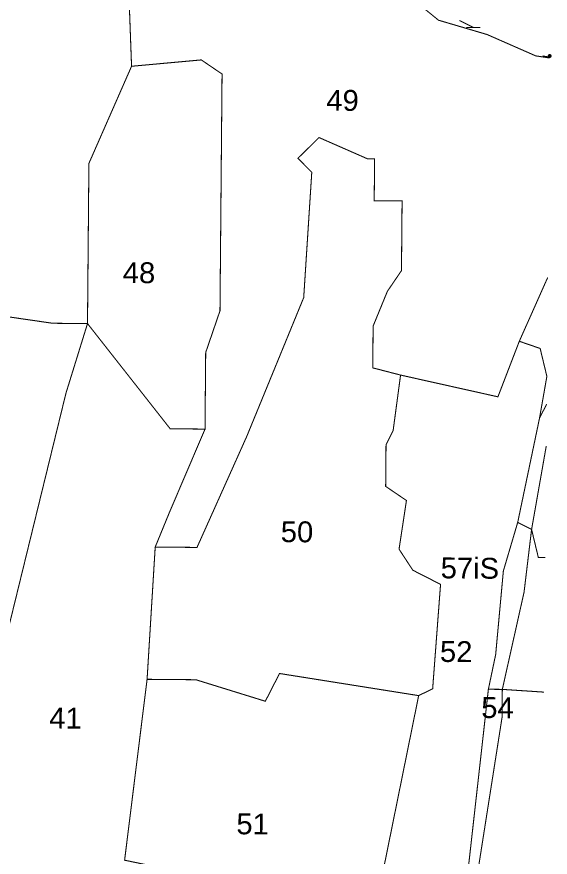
# Model space of a CAD drawing. Header units: metres. Extents: x 266684 to 275933, y 2060666 to 2074564.
# Drawn here: x 275594.8 to 275900.9, y 2070425.4 to 2070907.9 of the extents above; entities that cross this region are included whole.
import ezdxf

# ---------------------------------------------------------------- set-up
doc = ezdxf.new("R2010")
doc.units = ezdxf.units.M
for name, color, linetype in [('SURVEY NO.', 7, 'Continuous'), ('SURVEY PLOT BOUNDARY', 35, 'Continuous'), ('VILLAGE BOUNDARY', 212, 'Continuous')]:
    doc.layers.add(name, color=color, linetype=linetype)
doc.styles.add('PDF Arial', font='arial.ttf')

# ---------------------------------------------------------------- blocks, each defined once
blk = doc.blocks.new('ERSUJATA')
at = {"layer": 'SURVEY NO.', "color": 40, "lineweight": 50, "true_color": 0xffaa00}
blk.add_point((275900.59, 2070885.4), dxfattribs=at)
at = {"layer": 'SURVEY PLOT BOUNDARY', "lineweight": 18, "const_width": 0.6}
for points in [[(275856.34, 2070397.98), (275873.28, 2070505.79), (275873.42, 2070521.78), (275897.39, 2070520.2), (275873.42, 2070521.78), (275885.9, 2070577.65), (275890.21, 2070613.6), (275894.07, 2070597.57), (275898.07, 2070597.53), (275894.07, 2070597.57), (275890.21, 2070613.6), (275898.63, 2070661.5), (275890.21, 2070613.6), (275882.25, 2070617.67), (275894.77, 2070677.53), (275898.84, 2070685.49), (275894.77, 2070677.53), (275898.98, 2070701.49), (275895.12, 2070717.51), (275883.16, 2070721.62), (275899.47, 2070758.26), (275883.16, 2070721.62), (275870.89, 2070689.74), (275815.03, 2070702.22), (275799.08, 2070706.36), (275799.28, 2070730.35), (275807.45, 2070750.27), (275815.55, 2070762.19), (275815.9, 2070802.17), (275799.91, 2070802.31), (275800.12, 2070826.3), (275796.13, 2070826.34), (275768.25, 2070838.58), (275756.15, 2070826.69), (275764.08, 2070818.62), (275759.45, 2070746.69), (275726.77, 2070667.01), (275698.23, 2070603.28), (275674.24, 2070603.49), (275682.41, 2070623.41), (275702.82, 2070671.21), (275703.21, 2070715.19), (275711.41, 2070739.11), (275712.6, 2070875.05), (275700.68, 2070883.15), (275660.67, 2070879.5), (275657.44, 2070967.49)], [(275816.95, 2070922.12), (275836.8, 2070905.95), (275864.71, 2070897.71), (275892.59, 2070885.47), (275900.58, 2070884.26), (275892.59, 2070885.47), (275864.71, 2070897.71), (275836.8, 2070905.95), (275816.95, 2070922.12)]]:
    blk.add_lwpolyline(points, dxfattribs=at)
for points in [[(275657.47, 2070971.49), (275657.44, 2070967.49), (275660.67, 2070879.5), (275636.19, 2070823.74), (275635.39, 2070731.78), (275615.4, 2070731.96), (275527.56, 2070744.72), (275528.02, 2070796.69), (275512.9, 2070896.79), (275509.36, 2070948.8), (275529.87, 2071008.59), (275533.94, 2071016.56)], [(275702.82, 2070671.21), (275682.83, 2070671.39), (275635.39, 2070731.78), (275636.19, 2070823.74), (275660.67, 2070879.5), (275700.68, 2070883.15), (275712.6, 2070875.05), (275711.41, 2070739.11), (275703.21, 2070715.19)], [(275815.03, 2070702.22), (275810.75, 2070670.27), (275806.69, 2070662.31), (275806.48, 2070638.32), (275818.4, 2070630.22), (275814.16, 2070602.27), (275822.05, 2070590.2), (275837.97, 2070582.07), (275833.44, 2070522.13), (275825.41, 2070518.2), (275745.57, 2070530.9), (275737.43, 2070514.97), (275697.56, 2070527.32), (275669.58, 2070527.56), (275674.24, 2070603.49), (275698.23, 2070603.28), (275726.77, 2070667.01), (275759.45, 2070746.69), (275764.08, 2070818.62), (275756.15, 2070826.69), (275768.25, 2070838.58), (275796.13, 2070826.34), (275800.12, 2070826.3), (275799.91, 2070802.31), (275815.9, 2070802.17), (275815.73, 2070782.18), (275815.55, 2070762.19), (275807.45, 2070750.27), (275799.28, 2070730.35), (275799.21, 2070722.35), (275799.08, 2070706.36)], [(275635.39, 2070731.78), (275623.05, 2070691.9), (275573.29, 2070488.42), (275549.38, 2070496.63), (275549.62, 2070524.61), (275531.24, 2070708.7), (275527.56, 2070744.72), (275615.4, 2070731.96)], [(275702.82, 2070671.21), (275682.41, 2070623.41), (275674.24, 2070603.49), (275669.58, 2070527.56), (275656.68, 2070423.72), (275716.54, 2070411.2), (275684.45, 2070399.48), (275656.36, 2070387.73), (275612.46, 2070396.11), (275548.36, 2070380.68), (275573.29, 2070488.42), (275623.05, 2070691.9), (275635.39, 2070731.78), (275682.83, 2070671.39)], [(275894.77, 2070677.53), (275882.25, 2070617.67), (275874.01, 2070589.75), (275869.6, 2070541.81), (275865.42, 2070521.85), (275852.42, 2070406.01), (275848.24, 2070386.05), (275800.34, 2070394.47), (275825.41, 2070518.2), (275833.44, 2070522.13), (275837.97, 2070582.07), (275822.05, 2070590.2), (275814.16, 2070602.27), (275818.4, 2070630.22), (275806.48, 2070638.32), (275806.69, 2070662.31), (275810.75, 2070670.27), (275815.03, 2070702.22), (275870.89, 2070689.74), (275883.16, 2070721.62), (275895.12, 2070717.51), (275898.98, 2070701.49)], [(275890.21, 2070613.6), (275885.9, 2070577.65), (275873.42, 2070521.78), (275865.42, 2070521.85), (275869.6, 2070541.81), (275874.01, 2070589.75), (275882.25, 2070617.67)], [(275825.41, 2070518.2), (275800.34, 2070394.47), (275716.54, 2070411.2), (275656.68, 2070423.72), (275669.58, 2070527.56), (275697.56, 2070527.32), (275737.43, 2070514.97), (275745.57, 2070530.9)], [(275873.42, 2070521.78), (275873.28, 2070505.79), (275856.34, 2070397.98), (275852.24, 2070386.02), (275848.24, 2070386.05), (275852.42, 2070406.01), (275865.42, 2070521.85)]]:
    blk.add_lwpolyline(points, close=True, dxfattribs=at)
at = {"layer": 'VILLAGE BOUNDARY', "lineweight": 0, "const_width": 0.6}
for points in [[(275856.75, 2070901.78), (275848.79, 2070905.84)], [(275852.76, 2070901.81), (275860.75, 2070901.74)], [(275896.59, 2070885.43), (275900.58, 2070884.73)]]:
    blk.add_lwpolyline(points, dxfattribs=at)
at = {"layer": 'SURVEY NO.', "char_height": 11.994, "attachment_point": 7, "rotation": 359.4987, "style": 'PDF Arial'}
for s, insert in [('49', (275772.38, 2070853.85)), ('48', (275655.58, 2070754.91)), ('50', (275746.23, 2070606.17)), ('57iS', (275837.99, 2070585.38)), ('52', (275837.57, 2070537.4)), ('54', (275861.28, 2070505.21)), ('41', (275613.37, 2070499.38)), ('51', (275720.77, 2070438.46))]:
    blk.add_mtext(s, dxfattribs=dict(at, insert=insert))

msp = doc.modelspace()

# ---------------------------------------------------------------- block references
msp.add_blockref('ERSUJATA', (0, 0))

doc.saveas('drawing.dxf')
